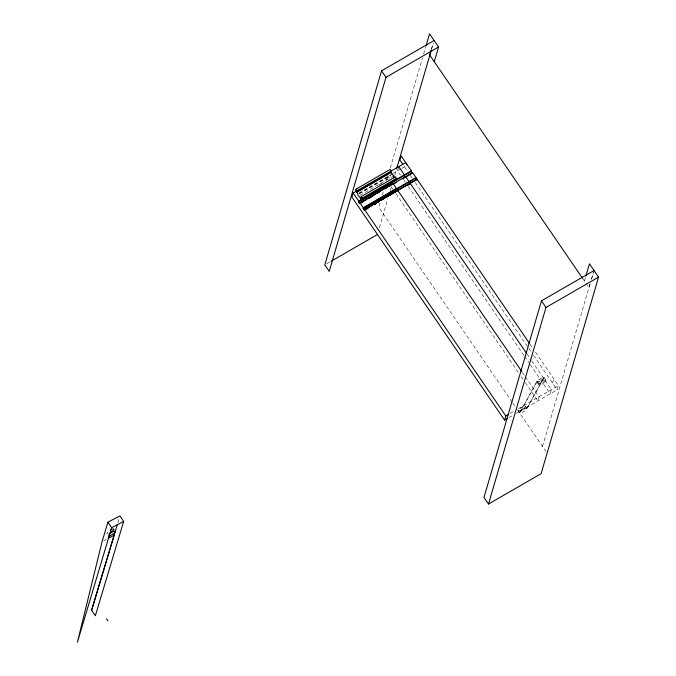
<?xml version="1.0" encoding="UTF-8"?>
<svg xmlns="http://www.w3.org/2000/svg" width="676" height="676" viewBox="0 0 676 676"><rect width="100%" height="100%" fill="white"/><g stroke="black" fill="none" stroke-linecap="round" stroke-linejoin="round"><path stroke-width="0.51" stroke-dasharray="3.38 2.54" d="M379.98 203.273L378.797 207.312L512.121 402.034M382.337 195.203L383.224 192.178M386.765 180.069L387.94 176.039M390.305 167.969L422.458 58.009M423.641 53.979L425.703 46.914M431.398 49.12L433.113 43.23M379.38 227.711L387.821 198.845M390.187 190.75L391.074 187.717M394.623 175.583L396.398 169.515M431.541 49.34L433.265 43.45M398.519 167.513L397.547 170.842L400.53 175.202M401.899 168.332L404.51 166.82L405.49 163.491M552.588 383.098L553.805 378.932M584.419 281.039L585.602 276.983M516.278 413.391L557.176 389.798L558.393 385.633L534.792 351.157M542.515 446.43L590.131 283.59M591.314 279.543L593.393 272.445M590.19 283.683L589.007 287.739L587.25 285.171M591.677 278.613L594.043 270.51M117.894 522.692L119.339 517.867M537.302 381.357L520.03 412.183L537.09 381.053A4.2 1.056 -34.4 0 0 539.009 381.501A4.2 1.056 -34.4 0 0 543.588 377.96L545.676 381.002L539.178 384.095L537.09 381.053M543.8 378.264L526.528 409.09L543.588 377.96M359.125 193.006L392.249 173.901M393.136 173.386L401.029 168.831M358.812 193.632L390.322 175.447M359.514 193.801L391.024 175.625M360.004 195.364L392.418 176.673M378.712 185.156L382.312 183.078M326.609 263.86L330.234 261.764M510.304 413.374L513.904 411.304M518.399 408.71L558.393 385.633M509.087 417.54L512.687 415.47M103.758 540.893L106.352 539.473M582.636 278.428L586.683 284.342M530.035 344.211L532.418 347.684M404.51 166.82L407.484 171.163M410.459 175.506L412.242 178.118M415.216 182.461L528.21 347.489M528.801 348.36L532.967 354.435M533.558 355.306L557.176 389.798M544.028 377.47A4.2 1.056 -34.4 0 1 539.211 381.805A4.2 1.056 -34.4 0 1 538.4 380.149A4.2 1.056 -34.4 0 1 544.028 377.47L545.904 380.216A4.2 1.056 -34.4 0 1 541.096 384.551A4.2 1.056 -34.4 0 1 540.276 382.895A4.2 1.056 -34.4 0 1 545.904 380.216M526.993 353.962L531.159 360.055M531.758 360.925L551.43 389.655L550.205 393.821L529.333 363.333M403.504 179.554L405.296 182.165M408.279 186.525L523.968 355.5M524.568 356.37L528.742 362.463M536.862 381.847L538.941 384.889M387.492 175.38L389.646 178.532M522.387 372.408L524.77 375.89M525.362 376.76L539.076 396.778L537.851 400.944L525.328 382.658M385.193 177.974L386.385 179.715M391.15 186.677L392.942 189.297M395.925 193.649L518.771 373.076M521.154 376.557L522.945 379.168M525.303 406.166A4.2 1.056 -34.4 0 1 520.486 410.501A4.2 1.056 -34.4 0 1 519.675 408.845A4.2 1.056 -34.4 0 1 525.303 406.166L526.765 408.304A4.2 1.056 -34.4 0 1 521.948 412.63A4.2 1.056 -34.4 0 1 521.128 410.974A4.2 1.056 -34.4 0 1 526.765 408.304M518.34 410.839L519.802 412.977M512.712 402.904L516.887 409.005M517.486 409.876L545.955 451.458M519.819 411.878A4.2 1.056 -34.4 0 1 524.407 408.338A4.2 1.056 -34.4 0 1 526.317 408.786M108.278 533.744A4.2 1.056 -34.4 0 1 109.056 531.091"/><path stroke-width="1.01" d="M366.798 196.446L358.762 201.186L358.559 201.887L359.75 203.62L359.953 202.927L393.001 183.433L396.406 188.41L363.358 207.904L363.156 208.597L364.347 210.337L364.508 209.577L397.649 190.218L521.788 371.538M391.742 191.739L363.156 208.597L415.74 178.261L415.943 177.568L363.358 207.904L359.953 202.927L412.537 172.591L412.335 173.284L412.495 172.541L529.443 343.349M381.543 70.836L324.793 264.899L329.237 271.389L385.988 77.326L438.563 46.99L434.127 40.501L381.543 70.836L385.988 77.326M356.742 190.919L353.151 192.99L351.934 197.155L504.592 420.134L507.287 418.579M390.846 172.549L391.336 170.884L390.297 169.355L356.083 189.094L355.593 190.759L357.917 194.147L357.714 194.84L361.778 199.792L395.992 180.053L396.474 178.388L395.435 176.867L361.229 196.606L360.739 198.271M412.335 173.284L411.152 171.56L411.346 170.851L405.735 162.654L357.131 190.615L356.641 192.28L389.951 173.064M361.778 199.792L362.268 198.127L396.474 178.388M364.347 210.337L364.55 209.644L397.649 190.218M425.998 45.909L429.539 33.8L433.975 40.29M393.111 176.842L393.314 176.149L394.404 177.737M431.111 50.1L429.674 55.009L582.636 278.428M396.694 168.501L431.254 50.32M393.001 183.433L392.798 184.125L391.607 182.385L358.559 201.887L411.152 171.56M434.262 61.71L438.563 46.99M397.598 190.142L397.395 190.843L396.204 189.103M406.555 164.851L406.758 164.15M398.764 166.676L404.375 174.873L404.172 175.566L405.363 177.306L405.566 176.613L408.972 181.59L408.769 182.283L409.96 184.024M504.592 420.134L505.817 415.968L508.513 414.413M594.043 270.51L541.468 300.845L483.982 497.409L488.511 504.026L541.096 473.69L598.573 277.126L589.455 263.809L585.898 275.969M488.511 504.026L545.988 307.462L598.573 277.126M107.898 522.176L102.025 541.839L77.427 642.2L111.658 527.66L123.674 521.424L119.922 515.94L107.898 522.176L111.658 527.66M123.674 521.424L95.35 615.768L91.598 610.284L117.32 524.618M91.598 610.284L114.54 533.922L114.134 535.223L108.084 538.527M372.163 193.285L373.946 192.229M360.646 203.096L366.891 199.403M368.682 198.355L374.935 194.663M377.614 193.082L379.397 192.026M385.65 188.342L387.441 187.286M389.224 186.23L391.007 185.173M393.525 190.683L395.316 189.626M366.139 209.29L367.921 208.233M374.174 204.541L375.957 203.484M377.749 202.437L379.532 201.38M382.21 199.8L384.002 198.744M385.785 197.688L388.463 196.108M390.255 195.06L392.038 194.004M393.821 192.947L396.499 191.367M356.725 192.009L390.931 172.27L394.446 177.399M411.346 170.851L358.762 201.186L353.151 192.99M360.663 203.096L363.401 201.516M368.868 198.364L371.606 196.784M394.412 183.627L396.237 182.571M402.626 178.886L404.451 177.83M405.363 177.306L411.464 173.791M415.74 178.261L416.931 180.002L417.084 179.241L364.508 209.577L417.134 179.309M366.172 209.29L367.998 208.233M374.386 204.549L376.211 203.501M407.222 185.604L409.048 184.548M331.139 261.24L377.377 234.564M410.121 183.264L526.393 353.092M541.468 300.845L545.988 307.462M405.735 162.654L401.147 155.953L399.922 160.119L402.795 164.31M391.277 173.166L392.122 174.408M356.083 189.094L357.131 190.615M361.229 196.606L362.268 198.127M364.55 209.644L505.817 415.968M106.495 618.777L107.949 620.906M110.856 529.883A4.2 1.056 -34.4 0 1 113.889 529.401A4.2 1.056 -34.4 0 1 109.96 532.942M109.073 534.522A4.2 1.056 -34.4 0 1 114.65 531.04A4.2 1.056 -34.4 0 1 113.222 533.863A4.2 1.056 -34.4 0 1 108.388 535.882"/></g></svg>
